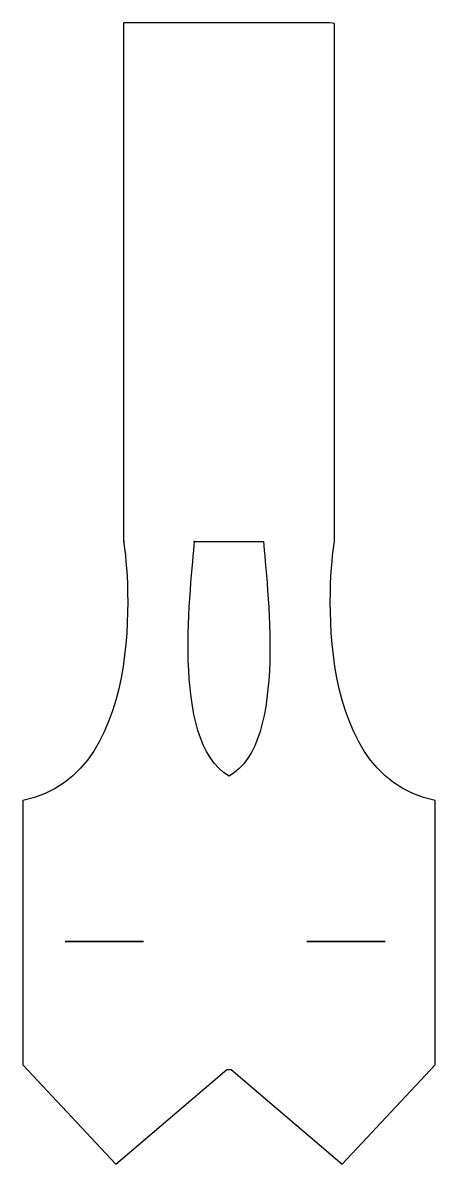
# Model space of a CAD drawing. Header units: centimetres. Extents: x -3.2 to 2.9, y -9.5 to 7.3.
import ezdxf

# ---------------------------------------------------------------- set-up
doc = ezdxf.new("R2010")
doc.units = ezdxf.units.CM
doc.header["$MEASUREMENT"] = 0
doc.layers.add('Camada 1', color=7, linetype='Continuous')

msp = doc.modelspace()

# ---------------------------------------------------------------- linework, layer by layer
at = {"layer": 'Camada 1'}
for points, knots in [([(1.38845, 7.33081), (1.38845, 7.33081), (1.39104, -0.32848), (1.39104, -0.32848), (1.39104, -0.32848), (1.33807, -0.52655), (0.96215, -3.78627), (2.87914, -4.15708), (2.87914, -4.15708), (2.87914, -4.15708), (2.87914, -8.06887), (2.87914, -8.06887), (2.87914, -8.06887), (2.87914, -8.06887), (1.50238, -9.53821), (1.50238, -9.53821), (1.50238, -9.53821), (1.50238, -9.53821), (-0.13783, -8.13721), (-0.13783, -8.13721), (-0.13783, -8.13721), (-0.13783, -8.13721), (-0.20616, -8.13721), (-0.20616, -8.13721), (-0.20616, -8.13721), (-0.20616, -8.13721), (-1.84637, -9.53821), (-1.84637, -9.53821), (-1.84637, -9.53821), (-1.84637, -9.53821), (-3.22313, -8.06887), (-3.22313, -8.06887), (-3.22313, -8.06887), (-3.22313, -8.06887), (-3.22313, -4.15711), (-3.22313, -4.15711), (-3.22313, -4.15711), (-1.30614, -3.7863), (-1.68206, -0.52658), (-1.73501, -0.32851), (-1.73501, -0.32851), (-1.73501, -0.32851), (-1.71861, -0.32986), (-1.71861, -0.32986), (-1.71861, -0.32986), (-1.71861, -0.32986), (-1.73501, -0.32986), (-1.73501, -0.32986), (-1.73501, -0.32986), (-1.73501, -0.32986), (-1.73501, 7.34219), (-1.73501, 7.34219), (-1.73501, 7.34219), (-1.73501, 7.34219), (1.32014, 7.34219), (1.32014, 7.34219), (1.32014, 7.34219), (1.32014, 7.34219), (1.38845, 7.33081), (1.38845, 7.33081)], [0, 0, 0, 0, 0.0625, 0.0625, 0.0625, 0.0625, 0.125, 0.125, 0.125, 0.125, 0.1875, 0.1875, 0.1875, 0.1875, 0.25, 0.25, 0.25, 0.25, 0.3125, 0.3125, 0.3125, 0.3125, 0.375, 0.375, 0.375, 0.375, 0.4375, 0.4375, 0.4375, 0.4375, 0.5, 0.5, 0.5, 0.5, 0.5625, 0.5625, 0.5625, 0.5625, 0.625, 0.625, 0.625, 0.625, 0.6875, 0.6875, 0.6875, 0.6875, 0.75, 0.75, 0.75, 0.75, 0.8125, 0.8125, 0.8125, 0.8125, 0.875, 0.875, 0.875, 0.875, 1, 1, 1, 1]), ([(-0.69755, -0.32851), (-0.69755, -0.32851), (-0.68453, -0.32851), (-0.68453, -0.32851), (-0.68453, -0.32851), (-0.71871, -0.92586), (-1.06042, -3.28496), (-0.17195, -3.79752), (-0.17195, -3.79752), (0.71649, -3.31913), (0.37479, -0.92586), (0.34063, -0.32851), (0.34063, -0.32851), (0.34063, -0.32851), (0.34063, -0.32986), (0.34063, -0.32986), (0.34063, -0.32986), (0.34063, -0.32986), (-0.69757, -0.32986), (-0.69757, -0.32986), (-0.69757, -0.32986), (-0.69757, -0.32986), (-0.69755, -0.32851), (-0.69755, -0.32851)], [0, 0, 0, 0, 0.14285714, 0.14285714, 0.14285714, 0.14285714, 0.28571429, 0.28571429, 0.28571429, 0.28571429, 0.42857143, 0.42857143, 0.42857143, 0.42857143, 0.57142857, 0.57142857, 0.57142857, 0.57142857, 0.71428571, 0.71428571, 0.71428571, 0.71428571, 1, 1, 1, 1]), ([(-1.43629, -6.24644), (-1.43629, -6.24644), (-2.5981, -6.24644), (-2.5981, -6.24644), (-2.5981, -6.24644), (-2.5981, -6.24644), (-1.43629, -6.24644), (-1.43629, -6.24644)], [0, 0, 0, 0, 0.33333333, 0.33333333, 0.33333333, 0.33333333, 1, 1, 1, 1]), ([(2.14024, -6.24644), (2.14024, -6.24644), (0.97843, -6.24644), (0.97843, -6.24644), (0.97843, -6.24644), (0.97843, -6.24644), (2.14024, -6.24644), (2.14024, -6.24644)], [0, 0, 0, 0, 0.33333333, 0.33333333, 0.33333333, 0.33333333, 1, 1, 1, 1]), ([(2.14024, -6.24644), (2.14024, -6.24644), (2.14024, -6.24644), (2.14024, -6.24644), (2.14024, -6.24644), (2.14024, -6.24644), (2.14024, -6.24644), (2.14024, -6.24644)], [0, 0, 0, 0, 0.33333333, 0.33333333, 0.33333333, 0.33333333, 1, 1, 1, 1])]:
    msp.add_open_spline(points, degree=3, knots=knots, dxfattribs=at)

doc.saveas('drawing.dxf')
